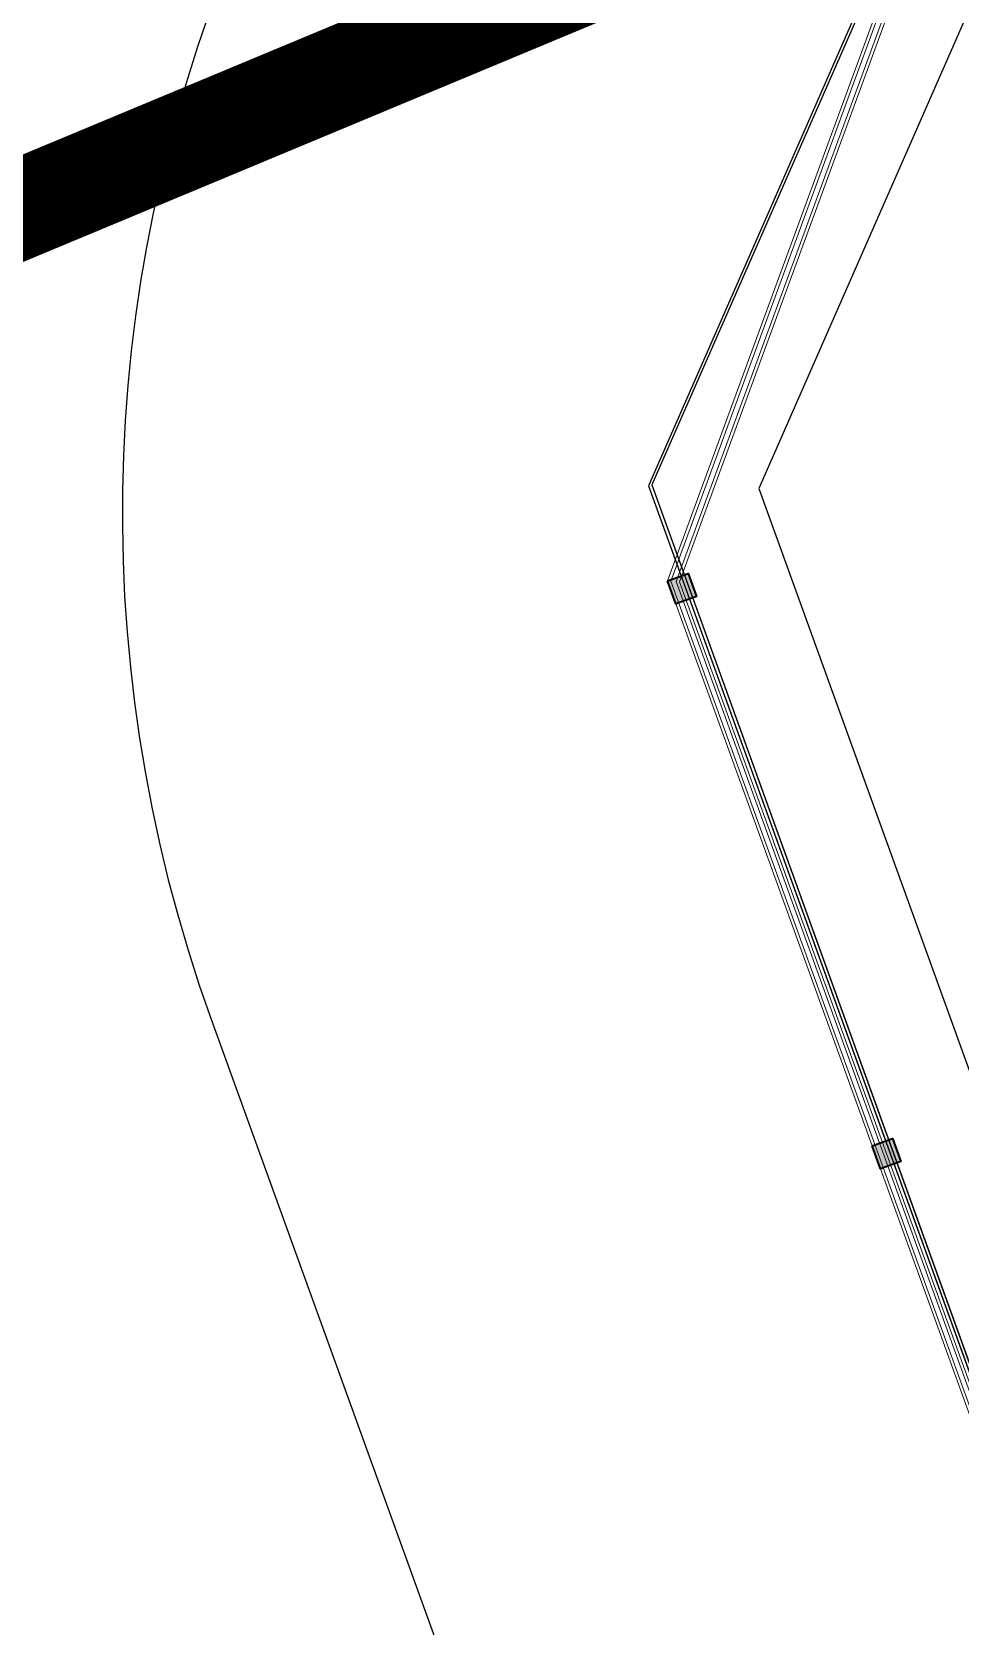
# Model space of a CAD drawing. Header units: millimetres. Extents: x 567980 to 569372, y 2065777 to 2066674.
# Drawn here: x 568619.06 to 568628.41, y 2066424.53 to 2066440.57 of the extents above; entities that cross this region are included whole.
import ezdxf

# ---------------------------------------------------------------- set-up
doc = ezdxf.new("R2010")
doc.units = ezdxf.units.MM
doc.linetypes.add('HIDDEN', pattern=[0.75, 0.5, -0.25])
for name, color, linetype, lineweight in [('A-COT VACH', 2, 'Continuous', 35), ('A-NET THAY', 125, 'Continuous', 18), ('boDnv', 54, 'Continuous', 25)]:
    doc.layers.add(name, color=color, linetype=linetype, lineweight=lineweight)
for name, color, linetype in [('datOlienke', 42, 'Continuous'), ('LogDg', 7, 'Continuous'), ('LoLK', 6, 'Continuous'), ('QH', 7, 'Continuous'), ('RANHGIOI', 2, 'HIDDEN'), ('ViaHeS', 32, 'Continuous')]:
    doc.layers.add(name, color=color, linetype=linetype)
doc.styles.add('rms', font='romans.shx', dxfattribs={"width": 0.7, "bigfont": 'vns.shx'})
doc.linetypes.add('ADL', pattern='A,0.125,-0.15,["++",rms,S=0.5,R=0,X=0,Y=-0.2245],-1.35,1.125', length=2.75)

# ---------------------------------------------------------------- blocks, each defined once
blk = doc.blocks.new('NEN')
at = {"layer": 'boDnv', "color": 10, "linetype": 'ADL', "ltscale": 0.25}
blk.add_lwpolyline([(-56.445, 75.304, -0.001833), (-68.512, 70.181), (-71.102, 64.281), (-45.209, -7.309), (-39.721, -9.671), (-12.936, 1.999), (-10.394, 7.957), (-36.646, 79.167), (-42.166, 81.522), (-54.75, 76.037, -0.001474)], format="xyb", close=True, dxfattribs=at)
at = {"layer": 'datOlienke'}
blk.add_lwpolyline([(-56.839, 76.223, -0.001888), (-69.267, 70.948), (-72.179, 64.317), (-46.002, -8.056), (-39.718, -10.761), (-12.172, 1.241), (-9.318, 7.93), (-35.857, 79.917), (-42.17, 82.611), (-55.15, 76.953, -0.001474)], format="xyb", close=True, dxfattribs=at)
at = {"layer": 'LogDg'}
blk.add_lwpolyline([(-68.344, 77.848, 0.398827), (-76.611, 58.929), (-51.692, -9.967, 0.433046), (-40.973, -14.58), (-10.717, -1.397, 0.39741), (-6.406, 8.704), (-33.979, 83.495, 0.431261), (-44.682, 88.062), (-45.111, 87.874, -0.003775), (-68.344, 77.848)], format="xyb", dxfattribs=at)
at = {"layer": 'LoLK'}
blk.add_lwpolyline([(-64.24, 73.068, -0.000763), (-69.267, 70.948), (-72.179, 64.317), (-67.623, 51.721), (-57.694, 55.312)], format="xyb", close=True, dxfattribs=at)
at = {"layer": 'RANHGIOI', "color": 1, "ltscale": 9, "const_width": 1}
blk.add_lwpolyline([(-499.271, -471.636), (-50.48, -321.024, 0.050684), (130.425, -239.135), (301.319, -139.843), (460, -51.299, 0.006594), (435.293, -5.051), (303.078, 234.769), (284.672, 225.077), (-55.993, 76.586), (-56.839, 76.223, -0.005137), (-90.743, 62.093)], format="xyb", dxfattribs=at)
at = {"layer": 'ViaHeS'}
blk.add_lwpolyline([(-56.839, 76.223, -0.001888), (-69.267, 70.948), (-72.179, 64.317), (-46.002, -8.056), (-39.718, -10.761), (-12.172, 1.241), (-9.318, 7.93), (-35.857, 79.917), (-42.17, 82.611), (-55.15, 76.953, -0.001474)], format="xyb", close=True, dxfattribs=at)
blk = doc.blocks.new('NEN IO1')
at = {"layer": 'datOlienke'}
blk.add_lwpolyline([(-82.941, 18.475, -0.001888), (-82.207, 4.994), (-76.962, 0), (0, 0), (4.681, 4.99), (2.763, 34.975), (-2.556, 39.934), (-79.278, 39.462), (-83.958, 34.441), (-83.053, 20.312, -0.001474)], format="xyb", close=True, dxfattribs=at)
at = {"layer": 'LoLK'}
blk.add_lwpolyline([(-82.491, 10.442, -0.000763), (-82.207, 4.994), (-76.962, 0), (-63.567, 0), (-63.567, 10.558)], format="xyb", close=True, dxfattribs=at)
blk = doc.blocks.new('MBT1 IO1')
at = {"layer": 'LoLK'}
blk.add_blockref('NEN IO1', (0, 0), dxfattribs=at)
blk = doc.blocks.new('cot 220')
at = {"layer": 'A-COT VACH'}
h = blk.add_hatch(color=256, dxfattribs=at)
h.dxf.hatch_style = 1
h.paths.add_polyline_path([(110, 110), (-110, 110), (-110, -110), (110, -110)])
blk.add_lwpolyline([(-110, -110), (110, -110), (110, 110), (-110, 110)], close=True, dxfattribs=at)
blk = doc.blocks.new('rkg4')
at = {"layer": 'A-NET THAY'}
for points in [[(0, -13828), (0, -16834), (6010, -16453), (11000, -11138), (11000, 0), (0, 0), (0, -2000)], [(3820, -16562), (5996, -16424), (10970, -11126), (10970, -30), (30, -30), (30, -2000)], [(3817, -16512), (5973, -16376), (10920, -11106), (10920, -80), (80, -80), (80, -2000)], [(110, -13821), (110, -16716), (5960, -16346), (10890, -11094), (10890, -110), (110, -110), (110, -2000)]]:
    blk.add_lwpolyline(points, dxfattribs=at)
at = {"layer": 'A-COT VACH', "xscale": -1}
for p in [(10890, -5610), (10890, -11028)]:
    blk.add_blockref('cot 220', p, dxfattribs=at)
blk = doc.blocks.new('CUM CONG A3-A3.1-A6-A7')
at = {"layer": 'QH', "xscale": 0.001, "yscale": 0.001, "zscale": 0.001}
blk.add_blockref('rkg4', (29, 0), dxfattribs=at)
blk = doc.blocks.new('MB CONG KHU A')
at = {"layer": 'LoLK', "yscale": 1.116025272831706, "rotation": 199.9098738722921}
blk.add_blockref('CUM CONG A3-A3.1-A6-A7', (-77.576, 196.333), dxfattribs=at)

msp = doc.modelspace()

# ---------------------------------------------------------------- linework, layer by layer
at = {"layer": 'RANHGIOI', "color": 1, "ltscale": 9, "const_width": 1}
msp.add_lwpolyline([(568198.209, 2065900.061), (568647.001, 2066050.673, 0.050684), (568827.906, 2066132.562), (568998.799, 2066231.855), (569157.481, 2066320.398, 0.006594), (569132.774, 2066366.646), (569000.559, 2066606.466), (568982.152, 2066596.774), (568641.488, 2066448.283), (568640.642, 2066447.92, -0.005137), (568606.738, 2066433.79)], format="xyb", dxfattribs=at)

# ---------------------------------------------------------------- next in the draw order: block references
at = {"layer": 'boDnv'}
msp.add_blockref('NEN', (568697.481, 2066371.697), dxfattribs=at)

# ---------------------------------------------------------------- next in the draw order: block references
at = {"layer": 'LoLK', "rotation": 289.9098738716477}
msp.add_blockref('MBT1 IO1', (568651.478, 2066363.641), dxfattribs=at)

# ---------------------------------------------------------------- next in the draw order: block references
at = {"layer": 'LoLK'}
msp.add_blockref('MB CONG KHU A', (568744.879, 2066240.648), dxfattribs=at)

doc.saveas('drawing.dxf')
